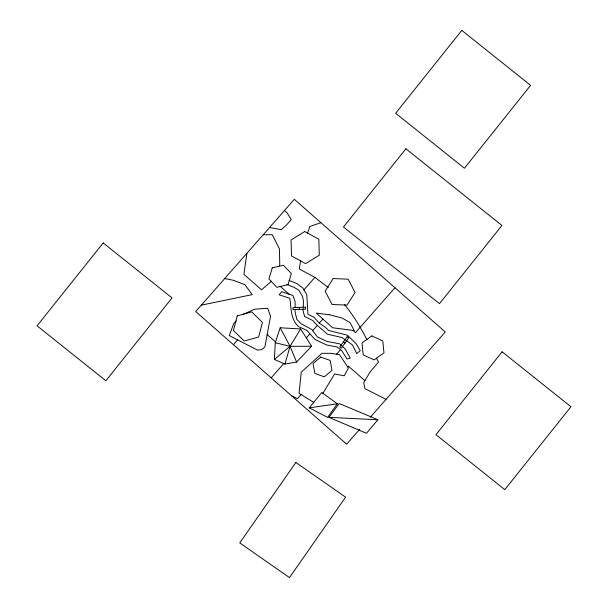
<?xml version="1.0" encoding="UTF-8"?>
<svg xmlns="http://www.w3.org/2000/svg" width="608" height="608" viewBox="0 0 608 608"><rect width="100%" height="100%" fill="white"/><g stroke="black" fill="none" stroke-linecap="round" stroke-linejoin="round"><path stroke-width="0.91" d="M274.406 359.427L275.264 342.73L280.182 327.773L300.633 328.951L311.608 346.264L296.582 362.041L284.947 364.086L274.406 359.427L290.054 346.309L300.633 328.951M303.126 308.75L303.035 310.574L304.57 316.449L312.831 320.53L317.019 325.12L327.416 334.195L342 337.562L352.404 344.903L356.79 353.575L360.24 350.573L356.151 343.778L347.472 335.244L328.487 330.44L325.143 327.066L319.451 323.296L313.971 317.247L307.929 314.23L306.789 294.736L302.837 288.002L296.734 283.48L289.066 280.44M303.225 306.934L303.506 301.477L302.632 296.658L298.885 290.229L294.067 287.356L286.839 284.4M300.61 260.862L299.303 268.987L315.012 277.43L328.267 287.538M246.909 253.293L243.892 274.337L261.508 289.818L271.525 281.223M284.947 364.086L290.054 346.309L280.182 327.773M307.45 233.54L309.829 226.51L320.918 222.695M279.368 265.734L279.764 264.784L279.452 248.877L272.24 234.68L263.196 234.764M322.688 393.657L334.62 373.958L344.265 375.812L348.407 368.053L339.477 354.616L330.767 353.324L321.959 353.316L301.211 372.233L299.075 393.33L313.903 402.443M337.341 403.78L327.628 417.377L309.229 407.846L321.761 392.494L337.341 403.78L309.229 407.846M328.905 417.362L339.211 403.507L377.895 419.756L366.464 433.284L328.905 417.362L377.895 419.756M233.442 344.713L237.667 339.91M303.932 289.864L314.906 277.37M271.176 377.872L283.754 363.554M306.303 337.896L309.905 333.8M312.679 330.638L317.308 325.371M319.291 323.114L322.878 319.033M301.044 394.607L297.418 398.734L291.354 395.603M336.566 354.183L340.533 349.668M394.949 287.751L355.498 332.637L352.936 330.387M347.662 366.92L348.354 366.138L364.891 380.669M359.746 429.271L346.636 444.182L195.708 311.554L294.333 199.325L445.261 331.96L370.356 417.194M236.33 320.956L233.715 323.532L229.292 335.601L257.625 350.162L261.691 349.592L264.852 346.955L270.568 316.228L267.664 308.241L254.805 309.168L242.85 314.496M201.347 305.14L252.236 294.629L244.933 284.719L233.343 280.258L224.702 278.57M275.264 342.73L290.054 346.309L311.608 346.264M269.511 227.574L281.329 229.634L286.642 224.914L291.278 219.534L287.151 212.906L284.468 210.55M386.019 399.365L364.944 388.626L363.728 382.599L370.28 371.724L378.533 362.072L376.466 358.097M343.459 341.848L345.063 343.011M279.984 286.17L289.119 294.196M267.178 334.575L275.53 341.924M344.516 304.608C353.476 315.339 360.521 327.454 366.989 339.804M290.054 346.309L296.582 362.041M299.242 307.382L299.318 309.366M295.123 307.678L295.123 301.492L292.881 295.473L281.762 291.696L279.11 294.758L289.826 298.33C291.338 308.218 290.366 319.314 298.695 326.678L306.751 330.25L314.807 339.332L326.542 344.941L337.349 347.077L341.734 350.649L347.039 359.016L350.307 358.097L345.306 349.121L339.591 343.816L327.15 341.468L317.566 337.083L311.851 329.536L301.044 323.722L296.757 319.238L295.123 312.094L295.123 309.449M237.234 315.902L233.449 330.456L244.158 341.004L258.658 337.007L262.436 322.453L251.727 311.896L237.234 315.902M272.224 267.9L268.926 278.935L276.838 287.31L288.048 284.65L291.346 273.608L283.434 265.24L272.224 267.9M333.161 278.532L325.113 291.179L332.044 304.479L347.024 305.125L355.072 292.478L348.141 279.178L333.161 278.532M295.868 462.483L239.757 542.921L289.469 577.6L345.58 497.162L295.868 462.483M347.16 336.726L339.758 346.97L341.362 348.133L348.764 337.888L347.16 336.726M103.208 242.949L37.05 325.827L105.883 380.768L172.041 297.897L103.208 242.949M461.776 30.4L395.618 113.278L464.444 168.226L530.602 85.348L461.776 30.4M405.893 148.785L343.467 226.982L439.508 303.65L501.934 225.454L405.893 148.785M502.117 351.804L435.959 434.682L504.792 489.63L570.95 406.752L502.117 351.804M320.72 357.056L313.052 363.561L314.853 373.449L324.315 376.838L331.983 370.333L330.182 360.445L320.72 357.056M371.815 335.92L362.018 342.942L363.204 354.935L374.178 359.906L383.975 352.891L382.797 340.898L371.815 335.92M304.73 231.542L291.065 239.947L291.506 255.983L305.619 263.614L319.284 255.208L318.835 239.172L304.73 231.542M305.558 307.154L292.927 307.618L293.003 309.601L305.634 309.138L305.558 307.154M329.407 314.731L316.289 313.097L332.561 327.75L354.259 330.554L350.018 322.628L342.19 318.075L329.407 314.731"/></g></svg>
